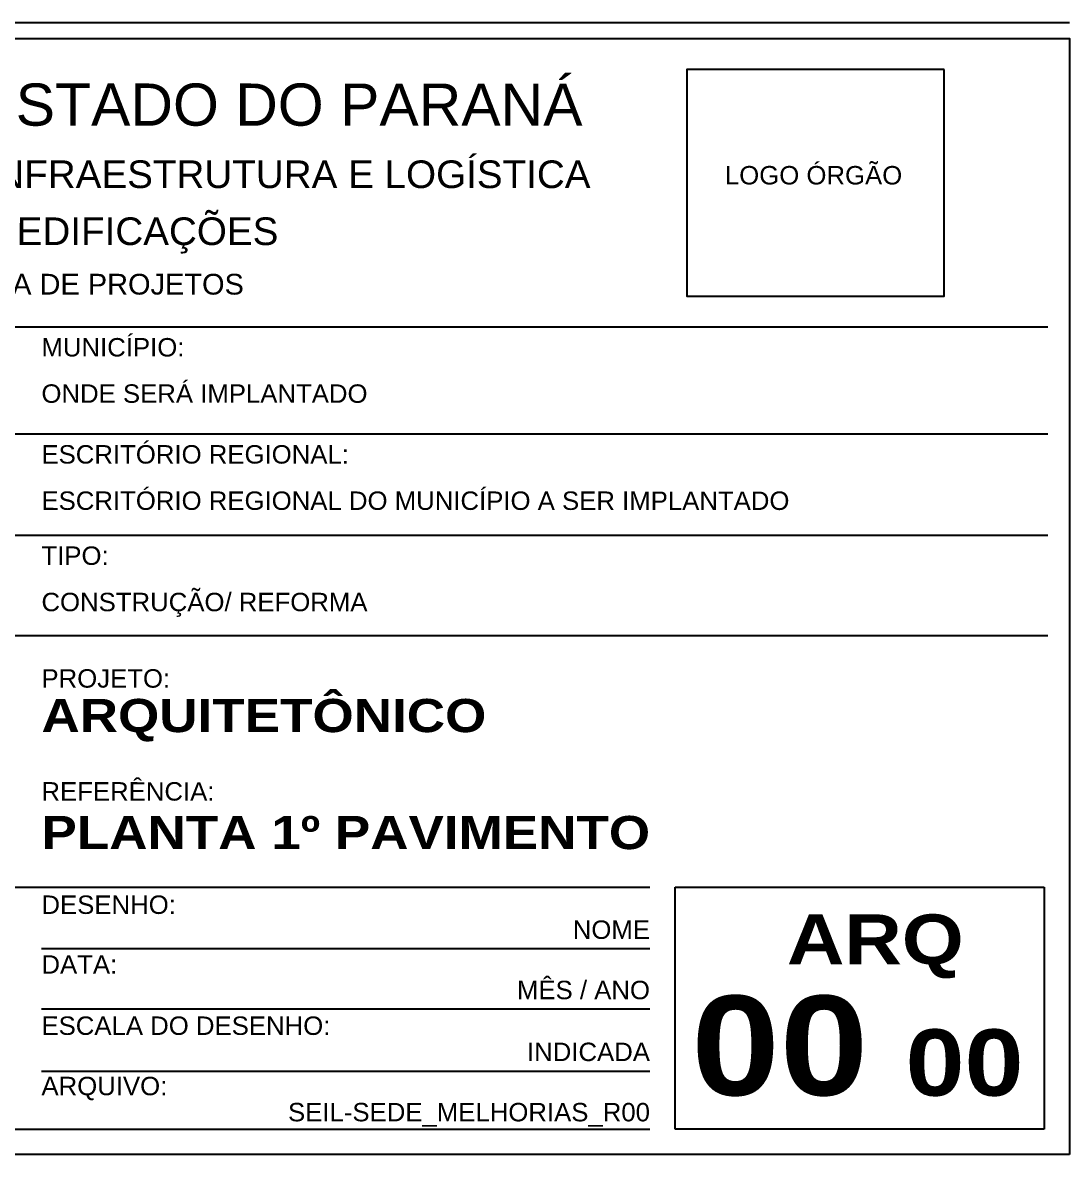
# Model space of a CAD drawing. Header units: millimetres. Extents: x 0 to 687901, y 0 to 346525.
# Drawn here: x 60095 to 64270, y 112098 to 116612 of the extents above; entities that cross this region are included whole.
import ezdxf
from ezdxf.enums import TextEntityAlignment as Align

# ---------------------------------------------------------------- set-up
doc = ezdxf.new("R2010")
doc.units = ezdxf.units.MM
doc.layers.add('ARQ_Texto', color=7, linetype='Continuous')
doc.styles.add('ARIAL', font='arial.ttf')
doc.styles.add('arial bold', font='')
doc.styles.get('arial bold').set_extended_font_data('Arial Black')

msp = doc.modelspace()

# ---------------------------------------------------------------- linework, layer by layer
at = {"layer": 'ARQ_Texto'}
for p, q in [((55519.9, 116612.2), (64269.9, 116612.2)), ((55619.9, 115399), (64183.6, 115399)), ((55619.9, 114971.9), (64183.6, 114971.9)), ((55619.9, 114567.8), (64183.5, 114567.8)), ((55619.9, 114167.7), (64183.6, 114167.7)), ((55619.9, 113163.9), (62597.1, 113163.9)), ((62697.1, 112198.3), (62697.2, 113163.9)), ((62697.2, 113163.9), (64170, 113163.8)), ((64170, 113163.8), (64169.9, 112198.3)), ((60169.9, 112919.4), (62597.1, 112919.4)), ((60169.9, 112678.7), (62597.1, 112678.6)), ((60169.9, 112430.2), (62597.1, 112430)), ((55619.9, 112198.3), (62597.1, 112198.3)), ((64169.9, 112198.3), (62697.1, 112198.3))]:
    msp.add_line(p, q, dxfattribs=at)
for points in [[(64269.9, 112098.3), (55519.9, 112098.3), (55519.9, 116549.1), (64269.9, 116549.1)], [(63769.9, 116425.6), (62744.6, 116425.6), (62744.6, 115521.4), (63769.9, 115521.4)]]:
    msp.add_lwpolyline(points, close=True, dxfattribs=at)

# ---------------------------------------------------------------- texts
at = {"layer": 'ARQ_Texto', "style": 'ARIAL'}
for s, height, p in [('GOVERNO DO ESTADO DO PARANÁ', 168.378, (60276.4, 116285.3)), ('SEIL - SECRETARIA DE INFRAESTRUTURA E LOGÍSTICA', 110.25, (60276.4, 116007.6)), ('PARANÁ EDIFICAÇÕES', 110.25, (60255, 115780.3)), ('GERÊNCIA DE PROJETOS', 82.688, (60252.1, 115569))]:
    msp.add_text(s, height=height, rotation=359.9947, dxfattribs=at).set_placement(p, align=Align.MIDDLE_CENTER)
at = {"layer": 'ARQ_Texto'}
for s, height, style, p in [('LOGO ÓRGÃO', 73.5, 'ARIAL', (62895.9, 116003.6)), ('MUNICÍPIO: ', 73.5, 'ARIAL', (60169.9, 115317.4)), ('ONDE SERÁ IMPLANTADO', 73.5, 'ARIAL', (60169.9, 115132.7)), ('ESCRITÓRIO REGIONAL: ', 73.5, 'ARIAL', (60169.9, 114890.3)), ('ESCRITÓRIO REGIONAL DO MUNICÍPIO A SER IMPLANTADO', 73.5, 'ARIAL', (60169.9, 114705.6)), ('TIPO: ', 73.5, 'ARIAL', (60169.9, 114486.2)), ('CONSTRUÇÃO/ REFORMA', 73.5, 'ARIAL', (60169.9, 114301.4)), ('PROJETO:', 73.5, 'ARIAL', (60169.9, 113996.6)), ('REFERÊNCIA:', 73.5, 'ARIAL', (60169.9, 113546.1)), ('PLANTA 1º PAVIMENTO ', 132.3, 'arial bold', (60169.9, 113382.1)), ('DESENHO: ', 73.5, 'ARIAL', (60169.9, 113094.1)), ('DATA:', 73.5, 'ARIAL', (60169.9, 112855.9)), ('ESCALA DO DESENHO:', 73.5, 'ARIAL', (60169.9, 112611.6)), ('ARQUIVO:', 73.5, 'ARIAL', (60169.9, 112370.9))]:
    msp.add_text(s, height=height, rotation=359.9947, dxfattribs=dict(at, style=style)).set_placement(p, align=Align.MIDDLE_LEFT)
at = {"layer": 'ARQ_Texto', "style": 'arial bold'}
for s, height, p in [('ARQUITETÔNICO', 132.3, (60169.9, 113782.5)), ('ARQ', 198.45, (63143.4, 112856.9)), ('00', 396.9, (62761.9, 112334.1)), ('00', 264.6, (63616.5, 112332.2))]:
    msp.add_text(s, height=height, rotation=359.9947, dxfattribs=at).set_placement(p)
at = {"layer": 'ARQ_Texto', "style": 'ARIAL'}
for s, p in [('NOME', (62597.1, 112994.5)), ('MÊS / ANO', (62597.1, 112753.9)), ('INDICADA', (62597.1, 112507.1)), ('SEIL-SEDE_MELHORIAS_R00', (62597.1, 112266.7))]:
    msp.add_text(s, height=73.5, rotation=359.9947, dxfattribs=at).set_placement(p, align=Align.MIDDLE_RIGHT)

doc.saveas('drawing.dxf')
